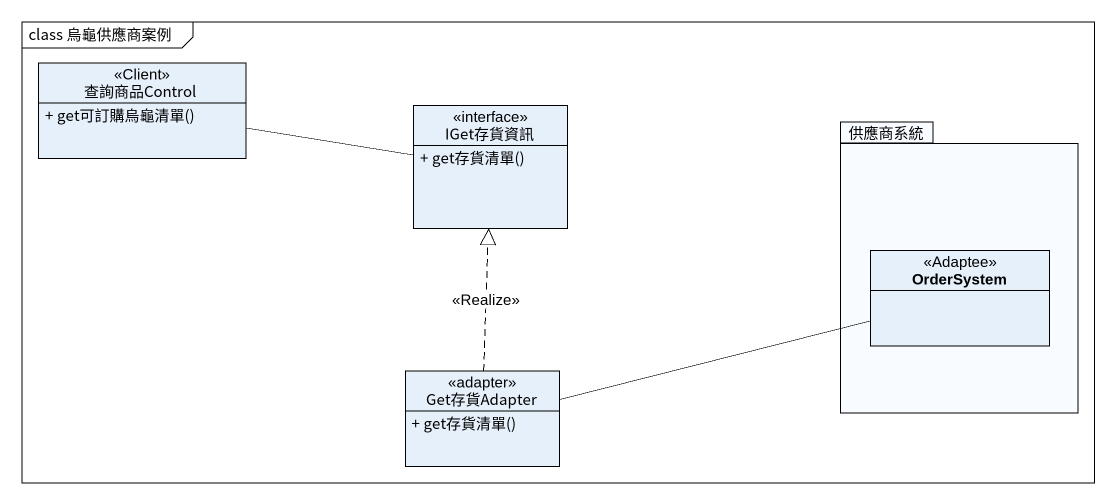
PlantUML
@startuml
mainframe class 烏龜供應商案例
hide circle
hide empty members
skinparam classAttributeIconSize 0
class 查詢商品Control <<Client>> {
  + get可訂購烏龜清單()
}
interface IGet存貨資訊 {
  + get存貨清單()
}
package 供應商系統 {
  class OrderSystem <<Adaptee>>
}
class Get存貨Adapter <<adapter>> {
  + get存貨清單()
}
查詢商品Control -right- IGet存貨資訊
Get存貨Adapter .up.|> IGet存貨資訊 : <<Realize>>
Get存貨Adapter -right- OrderSystem
@enduml
